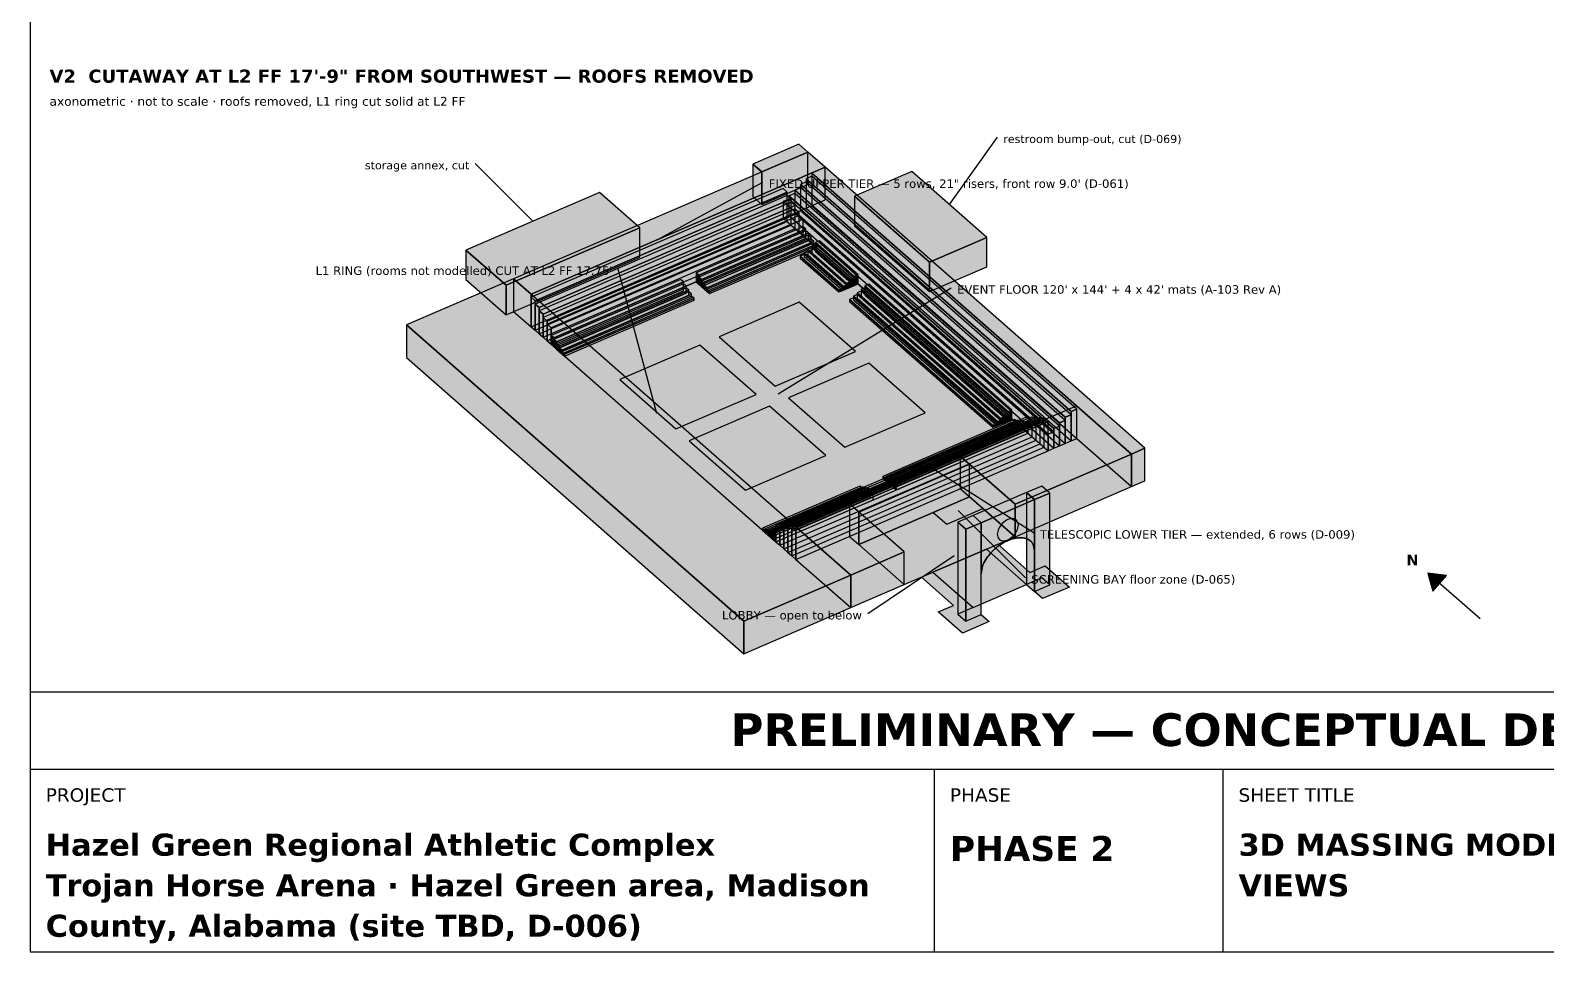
# Model space of a CAD drawing. Header units: inches. Extents: x 0.5 to 16.5, y 0.5 to 10.5.
# Drawn here: x 0.5 to 8.38, y 0.5 to 5.29 of the extents above; entities that cross this region are included whole.
import ezdxf
from ezdxf.enums import TextEntityAlignment as Align

# ---------------------------------------------------------------- set-up
doc = ezdxf.new("R2010")
doc.units = ezdxf.units.IN
doc.header["$MEASUREMENT"] = 0
for name, color, linetype in [('A-ANNO-TEXT', 7, 'Continuous'), ('A-ANNO-VIEW', 7, 'Continuous'), ('A-MASS', 7, 'Continuous'), ('C-SITE-DIAG', 7, 'Continuous'), ('G-ANNO-TTLB', 7, 'Continuous')]:
    doc.layers.add(name, color=color, linetype=linetype)
doc.styles.add('KS-BOLD', font='DejaVuSans-Bold.ttf')
doc.styles.add('KS-REG', font='DejaVuSans.ttf')

msp = doc.modelspace()

# ---------------------------------------------------------------- hatches: boundary and pattern name
at = {"layer": 'A-ANNO-TEXT', "true_color": 0x000000}
msp.add_hatch(color=7, dxfattribs=at).paths.add_polyline_path([(7.7648, 2.4689), (7.79, 2.3748), (7.8613, 2.4559)])
at = {"layer": 'A-MASS', "true_color": 0xd6d6d6}
for points in [[(3.1027, 3.9205), (4.632, 4.5798), (4.5416, 4.6592), (3.0123, 4)], [(4.3024, 4.5561), (4.5416, 4.6592), (4.4952, 4.7), (4.2561, 4.5969)], [(6.2243, 3.0886), (6.2938, 3.1186), (4.632, 4.5798), (4.5625, 4.5498)], [(5.1737, 4.0867), (5.4716, 4.2151), (5.0822, 4.5575), (4.7843, 4.4291)], [(2.9726, 3.9661), (3.6677, 4.2658), (3.4591, 4.4492), (2.764, 4.1495)], [(4.2084, 2.2196), (4.7645, 2.4593), (3.0123, 4), (2.4562, 3.7602)], [(5.6186, 2.8275), (6.2243, 3.0886), (5.9392, 3.3393), (5.3335, 3.0781)], [(4.8062, 2.787), (5.3821, 3.0353), (5.3335, 3.0781), (4.7575, 2.8298)], [(4.7645, 2.4593), (5.0426, 2.5792), (4.7575, 2.8298), (4.4794, 2.71)]]:
    msp.add_hatch(color=7, dxfattribs=at).paths.add_polyline_path(points)
at = {"layer": 'A-MASS', "true_color": 0xc1c1c1}
for points in [[(4.3024, 4.3866), (4.5416, 4.4897), (4.5416, 4.6592), (4.3024, 4.5561)], [(3.1027, 3.7509), (4.632, 4.4102), (4.632, 4.5798), (3.1027, 3.9205)], [(2.9726, 3.8133), (3.6677, 4.113), (3.6677, 4.2658), (2.9726, 3.9661)], [(5.1737, 3.9339), (5.4716, 4.0623), (5.4716, 4.2151), (5.1737, 4.0867)], [(5.6186, 2.6579), (6.2243, 2.919), (6.2243, 3.0886), (5.6186, 2.8275)], [(6.2243, 2.919), (6.2938, 2.949), (6.2938, 3.1186), (6.2243, 3.0886)], [(4.8062, 2.6175), (5.3821, 2.8658), (5.3821, 3.0353), (4.8062, 2.787)], [(4.7645, 2.2897), (5.0426, 2.4096), (5.0426, 2.5792), (4.7645, 2.4593)], [(4.2084, 2.05), (4.7645, 2.2897), (4.7645, 2.4593), (4.2084, 2.2196)]]:
    msp.add_hatch(color=7, dxfattribs=at).paths.add_polyline_path(points)
at = {"layer": 'A-MASS', "true_color": 0xababab}
for points in [[(4.2561, 4.4273), (4.3024, 4.3866), (4.3024, 4.5561), (4.2561, 4.5969)], [(4.5625, 4.3802), (6.2243, 2.919), (6.2243, 3.0886), (4.5625, 4.5498)], [(4.7843, 4.2762), (5.1737, 3.9339), (5.1737, 4.0867), (4.7843, 4.4291)], [(2.764, 3.9967), (2.9726, 3.8133), (2.9726, 3.9661), (2.764, 4.1495)], [(3.0123, 3.8304), (3.1027, 3.7509), (3.1027, 3.9205), (3.0123, 4)], [(2.4562, 3.5907), (4.2084, 2.05), (4.2084, 2.2196), (2.4562, 3.7602)], [(5.3335, 2.9086), (5.6186, 2.6579), (5.6186, 2.8275), (5.3335, 3.0781)], [(4.7575, 2.6603), (4.8062, 2.6175), (4.8062, 2.787), (4.7575, 2.8298)], [(4.4794, 2.5404), (4.7645, 2.2897), (4.7645, 2.4593), (4.4794, 2.71)]]:
    msp.add_hatch(color=7, dxfattribs=at).paths.add_polyline_path(points)
at = {"layer": 'A-MASS', "true_color": 0x9c9c9c}
for points in [[(5.8796, 3.2801), (5.9094, 3.293), (4.5327, 4.5035), (4.5029, 4.4907)], [(5.9094, 3.3097), (5.9392, 3.3225), (4.5625, 4.5331), (4.5327, 4.5202)], [(3.1235, 3.8854), (4.4344, 4.4505), (4.4135, 4.4689), (3.1027, 3.9038)], [(3.1444, 3.8504), (4.4552, 4.4155), (4.4344, 4.4338), (3.1235, 3.8687)], [(5.7903, 3.1915), (5.8201, 3.2043), (4.4433, 4.4148), (4.4135, 4.402)], [(5.8201, 3.221), (5.8498, 3.2339), (4.4731, 4.4444), (4.4433, 4.4316)], [(5.8498, 3.2506), (5.8796, 3.2634), (4.5029, 4.474), (4.4731, 4.4611)], [(3.1653, 3.8153), (4.4761, 4.3804), (4.4552, 4.3987), (3.1444, 3.8337)], [(3.1861, 3.7803), (4.4969, 4.3453), (4.4761, 4.3637), (3.1653, 3.7986)], [(3.207, 3.7452), (4.5178, 4.3103), (4.4969, 4.3286), (3.1861, 3.7635)], [(4.396, 2.6997), (5.7068, 3.2648), (5.686, 3.2832), (4.3751, 2.7181)], [(4.4169, 2.6981), (5.7277, 3.2632), (5.7068, 3.2815), (4.396, 2.7165)], [(4.4377, 2.6965), (5.7485, 3.2616), (5.7277, 3.2799), (4.4169, 2.7148)], [(4.4586, 2.6949), (5.7694, 3.26), (5.7485, 3.2783), (4.4377, 2.7132)], [(4.4794, 2.6932), (5.7903, 3.2583), (5.7694, 3.2767), (4.4586, 2.7116)]]:
    msp.add_hatch(color=7, dxfattribs=at).paths.add_polyline_path(points)
at = {"layer": 'A-MASS', "true_color": 0x7d7d7d}
for points in [[(4.5029, 4.3545), (5.8796, 3.144), (5.8796, 3.2801), (4.5029, 4.4907)], [(4.5327, 4.3674), (5.9094, 3.1569), (5.9094, 3.3097), (4.5327, 4.5202)], [(4.4433, 4.3289), (5.8201, 3.1183), (5.8201, 3.221), (4.4433, 4.4316)], [(4.4731, 4.3417), (5.8498, 3.1312), (5.8498, 3.2506), (4.4731, 4.4611)], [(4.4135, 4.316), (5.7903, 3.1055), (5.7903, 3.1915), (4.4135, 4.402)], [(3.1027, 3.7509), (3.1235, 3.7326), (3.1235, 3.8854), (3.1027, 3.9038)], [(3.1235, 3.7326), (3.1444, 3.7142), (3.1444, 3.8504), (3.1235, 3.8687)], [(3.1444, 3.7142), (3.1653, 3.6959), (3.1653, 3.8153), (3.1444, 3.8337)], [(3.1653, 3.6959), (3.1861, 3.6776), (3.1861, 3.7803), (3.1653, 3.7986)], [(3.1861, 3.6776), (3.207, 3.6592), (3.207, 3.7452), (3.1861, 3.7635)], [(4.3751, 2.6321), (4.396, 2.6138), (4.396, 2.6997), (4.3751, 2.7181)], [(4.396, 2.6138), (4.4169, 2.5954), (4.4169, 2.6981), (4.396, 2.7165)], [(4.4169, 2.5954), (4.4377, 2.5771), (4.4377, 2.6965), (4.4169, 2.7148)], [(4.4377, 2.5771), (4.4586, 2.5587), (4.4586, 2.6949), (4.4377, 2.7132)], [(4.4586, 2.5587), (4.4794, 2.5404), (4.4794, 2.6932), (4.4586, 2.7116)]]:
    msp.add_hatch(color=7, dxfattribs=at).paths.add_polyline_path(points)
at = {"layer": 'A-MASS', "true_color": 0x8c8c8c}
for points in [[(3.1235, 3.7326), (4.4344, 4.2977), (4.4344, 4.4505), (3.1235, 3.8854)], [(3.1444, 3.7142), (4.4552, 4.2793), (4.4552, 4.4155), (3.1444, 3.8504)], [(3.1653, 3.6959), (4.4761, 4.261), (4.4761, 4.3804), (3.1653, 3.8153)], [(3.1861, 3.6776), (4.4969, 4.2426), (4.4969, 4.3453), (3.1861, 3.7803)], [(3.207, 3.6592), (4.5178, 4.2243), (4.5178, 4.3103), (3.207, 3.7452)], [(5.9094, 3.1569), (5.9392, 3.1697), (5.9392, 3.3225), (5.9094, 3.3097)], [(4.396, 2.6138), (5.7068, 3.1788), (5.7068, 3.2648), (4.396, 2.6997)], [(4.4169, 2.5954), (5.7277, 3.1605), (5.7277, 3.2632), (4.4169, 2.6981)], [(4.4377, 2.5771), (5.7485, 3.1422), (5.7485, 3.2616), (4.4377, 2.6965)], [(4.4586, 2.5587), (5.7694, 3.1238), (5.7694, 3.26), (4.4586, 2.6949)], [(4.4794, 2.5404), (5.7903, 3.1055), (5.7903, 3.2583), (4.4794, 2.6932)], [(5.8201, 3.1183), (5.8498, 3.1312), (5.8498, 3.2339), (5.8201, 3.221)], [(5.8498, 3.1312), (5.8796, 3.144), (5.8796, 3.2634), (5.8498, 3.2506)], [(5.8796, 3.144), (5.9094, 3.1569), (5.9094, 3.293), (5.8796, 3.2801)], [(5.7903, 3.1055), (5.8201, 3.1183), (5.8201, 3.2043), (5.7903, 3.1915)]]:
    msp.add_hatch(color=7, dxfattribs=at).paths.add_polyline_path(points)
at = {"layer": 'A-MASS', "true_color": 0xb8b8b8}
for points in [[(3.9741, 4.018), (4.5317, 4.2584), (4.5178, 4.2706), (3.9602, 4.0302)], [(3.988, 3.9965), (4.5456, 4.2369), (4.5317, 4.2491), (3.9741, 4.0087)], [(4.0019, 3.975), (4.5595, 4.2154), (4.5456, 4.2276), (3.988, 3.9872)], [(4.0158, 3.9535), (4.5734, 4.1939), (4.5595, 4.2061), (4.0019, 3.9658)], [(4.0297, 3.932), (4.5873, 4.1724), (4.5734, 4.1847), (4.0158, 3.9443)], [(4.7625, 3.9941), (4.7824, 4.0026), (4.5814, 4.1794), (4.5615, 4.1708)], [(4.7824, 4.0119), (4.8023, 4.0205), (4.6012, 4.1972), (4.5814, 4.1887)], [(4.703, 3.9406), (4.7228, 3.9492), (4.5218, 4.1259), (4.5019, 4.1174)], [(4.7228, 3.9585), (4.7427, 3.967), (4.5417, 4.1438), (4.5218, 4.1352)], [(4.7427, 3.9763), (4.7625, 3.9848), (4.5615, 4.1616), (4.5417, 4.153)], [(3.2209, 3.6933), (3.8947, 3.9837), (3.8808, 3.996), (3.207, 3.7055)], [(3.2348, 3.6718), (3.9086, 3.9622), (3.8947, 3.9745), (3.2209, 3.684)], [(3.2487, 3.6503), (3.9225, 3.9408), (3.9086, 3.953), (3.2348, 3.6625)], [(5.5628, 3.2904), (5.5827, 3.299), (4.838, 3.9537), (4.8182, 3.9452)], [(5.5827, 3.3083), (5.6025, 3.3168), (4.8579, 3.9716), (4.838, 3.963)], [(3.2626, 3.6288), (3.9364, 3.9193), (3.9225, 3.9315), (3.2487, 3.6411)], [(3.2765, 3.6073), (3.9503, 3.8978), (3.9364, 3.91), (3.2626, 3.6196)], [(5.5032, 3.237), (5.5231, 3.2456), (4.7784, 3.9003), (4.7586, 3.8917)], [(5.5231, 3.2548), (5.5429, 3.2634), (4.7983, 3.9181), (4.7784, 3.9095)], [(5.5429, 3.2726), (5.5628, 3.2812), (4.8182, 3.9359), (4.7983, 3.9274)], [(4.9451, 2.96), (5.6303, 3.2554), (5.6164, 3.2676), (4.9312, 2.9722)], [(4.959, 2.957), (5.6442, 3.2524), (5.6303, 3.2646), (4.9451, 2.9692)], [(4.973, 2.954), (5.6582, 3.2494), (5.6442, 3.2616), (4.959, 2.9663)], [(4.9869, 2.951), (5.6721, 3.2464), (5.6582, 3.2587), (4.973, 2.9633)], [(5.0008, 2.9481), (5.686, 3.2435), (5.6721, 3.2557), (4.9869, 2.9603)], [(4.3195, 2.6903), (4.826, 2.9086), (4.8121, 2.9208), (4.3056, 2.7025)], [(4.3334, 2.6873), (4.8399, 2.9056), (4.826, 2.9179), (4.3195, 2.6995)], [(4.3473, 2.6843), (4.8538, 2.9027), (4.8399, 2.9149), (4.3334, 2.6966)], [(4.3612, 2.6814), (4.8677, 2.8997), (4.8538, 2.9119), (4.3473, 2.6936)], [(4.3751, 2.6784), (4.8816, 2.8967), (4.8677, 2.9089), (4.3612, 2.6906)]]:
    msp.add_hatch(color=7, dxfattribs=at).paths.add_polyline_path(points)
at = {"layer": 'A-MASS', "true_color": 0xa6a6a6}
for points in [[(3.9741, 3.9717), (4.5317, 4.2121), (4.5317, 4.2584), (3.9741, 4.018)], [(3.988, 3.9595), (4.5456, 4.1999), (4.5456, 4.2369), (3.988, 3.9965)], [(4.0019, 3.9473), (4.5595, 4.1876), (4.5595, 4.2154), (4.0019, 3.975)], [(4.0158, 3.935), (4.5734, 4.1754), (4.5734, 4.1939), (4.0158, 3.9535)], [(4.0297, 3.9228), (4.5873, 4.1632), (4.5873, 4.1724), (4.0297, 3.932)], [(4.7824, 3.9656), (4.8023, 3.9742), (4.8023, 4.0205), (4.7824, 4.0119)], [(3.2209, 3.647), (3.8947, 3.9375), (3.8947, 3.9837), (3.2209, 3.6933)], [(3.2348, 3.6348), (3.9086, 3.9252), (3.9086, 3.9622), (3.2348, 3.6718)], [(3.2487, 3.6225), (3.9225, 3.913), (3.9225, 3.9408), (3.2487, 3.6503)], [(4.703, 3.9314), (4.7228, 3.9399), (4.7228, 3.9492), (4.703, 3.9406)], [(4.7228, 3.9399), (4.7427, 3.9485), (4.7427, 3.967), (4.7228, 3.9585)], [(4.7427, 3.9485), (4.7625, 3.9571), (4.7625, 3.9848), (4.7427, 3.9763)], [(4.7625, 3.9571), (4.7824, 3.9656), (4.7824, 4.0026), (4.7625, 3.9941)], [(3.2626, 3.6103), (3.9364, 3.9008), (3.9364, 3.9193), (3.2626, 3.6288)], [(3.2765, 3.5981), (3.9503, 3.8885), (3.9503, 3.8978), (3.2765, 3.6073)], [(5.5827, 3.262), (5.6025, 3.2706), (5.6025, 3.3168), (5.5827, 3.3083)], [(4.9451, 2.9507), (5.6303, 3.2461), (5.6303, 3.2554), (4.9451, 2.96)], [(4.959, 2.9385), (5.6442, 3.2339), (5.6442, 3.2524), (4.959, 2.957)], [(4.973, 2.9263), (5.6582, 3.2216), (5.6582, 3.2494), (4.973, 2.954)], [(4.9869, 2.914), (5.6721, 3.2094), (5.6721, 3.2464), (4.9869, 2.951)], [(5.0008, 2.9018), (5.686, 3.1972), (5.686, 3.2435), (5.0008, 2.9481)], [(5.5032, 3.2277), (5.5231, 3.2363), (5.5231, 3.2456), (5.5032, 3.237)], [(5.5231, 3.2363), (5.5429, 3.2449), (5.5429, 3.2634), (5.5231, 3.2548)], [(5.5429, 3.2449), (5.5628, 3.2534), (5.5628, 3.2812), (5.5429, 3.2726)], [(5.5628, 3.2534), (5.5827, 3.262), (5.5827, 3.299), (5.5628, 3.2904)], [(4.3195, 2.681), (4.826, 2.8993), (4.826, 2.9086), (4.3195, 2.6903)], [(4.3334, 2.6688), (4.8399, 2.8871), (4.8399, 2.9056), (4.3334, 2.6873)], [(4.3473, 2.6566), (4.8538, 2.8749), (4.8538, 2.9027), (4.3473, 2.6843)], [(4.3612, 2.6443), (4.8677, 2.8627), (4.8677, 2.8997), (4.3612, 2.6814)], [(4.3751, 2.6321), (4.8816, 2.8504), (4.8816, 2.8967), (4.3751, 2.6784)]]:
    msp.add_hatch(color=7, dxfattribs=at).paths.add_polyline_path(points)
at = {"layer": 'A-MASS', "true_color": 0x939393}
for points in [[(4.5814, 4.1424), (4.7824, 3.9656), (4.7824, 4.0119), (4.5814, 4.1887)], [(4.5019, 4.1081), (4.703, 3.9314), (4.703, 3.9406), (4.5019, 4.1174)], [(4.5218, 4.1167), (4.7228, 3.9399), (4.7228, 3.9585), (4.5218, 4.1352)], [(4.5417, 4.1253), (4.7427, 3.9485), (4.7427, 3.9763), (4.5417, 4.153)], [(4.5615, 4.1338), (4.7625, 3.9571), (4.7625, 3.9941), (4.5615, 4.1708)], [(3.9602, 3.9839), (3.9741, 3.9717), (3.9741, 4.018), (3.9602, 4.0302)], [(3.9741, 3.9717), (3.988, 3.9595), (3.988, 3.9965), (3.9741, 4.0087)], [(3.988, 3.9595), (4.0019, 3.9473), (4.0019, 3.975), (3.988, 3.9872)], [(4.0019, 3.9473), (4.0158, 3.935), (4.0158, 3.9535), (4.0019, 3.9658)], [(4.0158, 3.935), (4.0297, 3.9228), (4.0297, 3.932), (4.0158, 3.9443)], [(4.8182, 3.9082), (5.5628, 3.2534), (5.5628, 3.2904), (4.8182, 3.9452)], [(4.838, 3.9167), (5.5827, 3.262), (5.5827, 3.3083), (4.838, 3.963)], [(4.7586, 3.8825), (5.5032, 3.2277), (5.5032, 3.237), (4.7586, 3.8917)], [(4.7784, 3.891), (5.5231, 3.2363), (5.5231, 3.2548), (4.7784, 3.9095)], [(4.7983, 3.8996), (5.5429, 3.2449), (5.5429, 3.2726), (4.7983, 3.9274)], [(3.207, 3.6592), (3.2209, 3.647), (3.2209, 3.6933), (3.207, 3.7055)], [(3.2209, 3.647), (3.2348, 3.6348), (3.2348, 3.6718), (3.2209, 3.684)], [(3.2348, 3.6348), (3.2487, 3.6225), (3.2487, 3.6503), (3.2348, 3.6625)], [(3.2487, 3.6225), (3.2626, 3.6103), (3.2626, 3.6288), (3.2487, 3.6411)], [(3.2626, 3.6103), (3.2765, 3.5981), (3.2765, 3.6073), (3.2626, 3.6196)], [(4.9312, 2.9629), (4.9451, 2.9507), (4.9451, 2.96), (4.9312, 2.9722)], [(4.9451, 2.9507), (4.959, 2.9385), (4.959, 2.957), (4.9451, 2.9692)], [(4.959, 2.9385), (4.973, 2.9263), (4.973, 2.954), (4.959, 2.9663)], [(4.973, 2.9263), (4.9869, 2.914), (4.9869, 2.951), (4.973, 2.9633)], [(4.9869, 2.914), (5.0008, 2.9018), (5.0008, 2.9481), (4.9869, 2.9603)], [(4.3056, 2.6932), (4.3195, 2.681), (4.3195, 2.6903), (4.3056, 2.7025)], [(4.3195, 2.681), (4.3334, 2.6688), (4.3334, 2.6873), (4.3195, 2.6995)], [(4.3334, 2.6688), (4.3473, 2.6566), (4.3473, 2.6843), (4.3334, 2.6966)], [(4.3473, 2.6566), (4.3612, 2.6443), (4.3612, 2.6814), (4.3473, 2.6936)], [(4.3612, 2.6443), (4.3751, 2.6321), (4.3751, 2.6784), (4.3612, 2.6906)]]:
    msp.add_hatch(color=7, dxfattribs=at).paths.add_polyline_path(points)
at = {"layer": 'A-MASS', "true_color": 0xd8ccb0}
for points in [[(5.7199, 2.8512), (5.7994, 2.8855), (5.7576, 2.9222), (5.6782, 2.8879)], [(5.4419, 2.7314), (5.7199, 2.8512), (5.6782, 2.8879), (5.4001, 2.768)], [(5.3624, 2.6971), (5.4419, 2.7314), (5.4001, 2.768), (5.3207, 2.7338)]]:
    msp.add_hatch(color=7, dxfattribs=at).paths.add_polyline_path(points)
at = {"layer": 'A-MASS', "true_color": 0xc2b89e}
for points in [[(5.4419, 2.4648), (5.4468, 2.4971), (5.4518, 2.5113), (5.4568, 2.5225), (5.4617, 2.532), (5.4667, 2.5404), (5.4717, 2.548), (5.4766, 2.555), (5.4816, 2.5615), (5.4866, 2.5676), (5.4915, 2.5733), (5.4965, 2.5787), (5.5014, 2.5838), (5.5064, 2.5887), (5.5114, 2.5933), (5.5163, 2.5976), (5.5213, 2.6018), (5.5263, 2.6058), (5.5312, 2.6095), (5.5362, 2.6132), (5.5412, 2.6166), (5.5461, 2.6199), (5.5511, 2.623), (5.5561, 2.6259), (5.561, 2.6287), (5.566, 2.6314), (5.571, 2.6339), (5.5759, 2.6362), (5.5809, 2.6384), (5.5859, 2.6405), (5.5908, 2.6424), (5.5958, 2.6442), (5.6008, 2.6458), (5.6057, 2.6473), (5.6107, 2.6487), (5.6156, 2.6498), (5.6206, 2.6508), (5.6256, 2.6517), (5.6305, 2.6524), (5.6355, 2.6529), (5.6405, 2.6532), (5.6454, 2.6533), (5.6504, 2.6532), (5.6554, 2.6529), (5.6603, 2.6523), (5.6653, 2.6515), (5.6703, 2.6504), (5.6752, 2.6489), (5.6802, 2.6471), (5.6852, 2.6449), (5.6901, 2.6422), (5.6951, 2.6388), (5.7001, 2.6347), (5.705, 2.6295), (5.71, 2.6226), (5.715, 2.6127), (5.7199, 2.5847), (5.7199, 2.8512), (5.4419, 2.7314)], [(5.7199, 2.3736), (5.7994, 2.4078), (5.7994, 2.8855), (5.7199, 2.8512)], [(5.3624, 2.2195), (5.4419, 2.2537), (5.4419, 2.7314), (5.3624, 2.6971)]]:
    msp.add_hatch(color=7, dxfattribs=at).paths.add_polyline_path(points)
at = {"layer": 'A-MASS', "true_color": 0xada38d}
for points in [[(5.6782, 2.4103), (5.7199, 2.3736), (5.7199, 2.8512), (5.6782, 2.8879)], [(5.3207, 2.2562), (5.3624, 2.2195), (5.3624, 2.6971), (5.3207, 2.7338)]]:
    msp.add_hatch(color=7, dxfattribs=at).paths.add_polyline_path(points)
at = {"layer": 'A-MASS', "true_color": 0x171717}
msp.add_hatch(color=7, dxfattribs=at).paths.add_polyline_path([(5.6355, 2.7184), (5.635, 2.725), (5.6336, 2.7312), (5.6314, 2.7367), (5.6282, 2.7415), (5.6242, 2.7455), (5.6195, 2.7486), (5.6141, 2.7508), (5.6082, 2.7521), (5.6018, 2.7524), (5.595, 2.7517), (5.588, 2.75), (5.5809, 2.7474), (5.5738, 2.7438), (5.5668, 2.7395), (5.56, 2.7343), (5.5536, 2.7285), (5.5476, 2.7222), (5.5423, 2.7153), (5.5376, 2.7081), (5.5336, 2.7007), (5.5304, 2.6932), (5.5281, 2.6857), (5.5267, 2.6783), (5.5263, 2.6713), (5.5267, 2.6646), (5.5281, 2.6585), (5.5304, 2.653), (5.5336, 2.6481), (5.5376, 2.6441), (5.5423, 2.641), (5.5476, 2.6388), (5.5536, 2.6375), (5.56, 2.6373), (5.5668, 2.638), (5.5738, 2.6396), (5.5809, 2.6423), (5.588, 2.6458), (5.595, 2.6502), (5.6018, 2.6553), (5.6082, 2.6611), (5.6141, 2.6675), (5.6195, 2.6743), (5.6242, 2.6815), (5.6282, 2.6889), (5.6314, 2.6965), (5.6336, 2.704), (5.635, 2.7113)])
at = {"layer": 'C-SITE-DIAG', "true_color": 0xf2ebdd}
msp.add_hatch(color=7, dxfattribs=at).paths.add_polyline_path([(4.3751, 2.6321), (5.686, 3.1972), (4.5178, 4.2243), (3.207, 3.6592)])
at = {"layer": 'C-SITE-DIAG', "true_color": 0xe9d3a6}
for points in [[(4.372, 3.4417), (4.7891, 3.6215), (4.497, 3.8782), (4.0799, 3.6984)], [(3.8556, 3.219), (4.2727, 3.3988), (3.9806, 3.6556), (3.5636, 3.4758)], [(4.7336, 3.1237), (5.1506, 3.3035), (4.8586, 3.5603), (4.4415, 3.3805)], [(4.2172, 2.9011), (4.6343, 3.0809), (4.3422, 3.3377), (3.9251, 3.1579)]]:
    msp.add_hatch(color=7, dxfattribs=at).paths.add_polyline_path(points)
at = {"layer": 'C-SITE-DIAG', "true_color": 0xefefef}
msp.add_hatch(color=7, dxfattribs=at).paths.add_polyline_path([(5.0426, 2.4096), (5.6186, 2.6579), (5.3821, 2.8658), (4.8062, 2.6175)])
at = {"layer": 'C-SITE-DIAG', "true_color": 0xcfe3d2}
msp.add_hatch(color=7, dxfattribs=at).paths.add_polyline_path([(5.263, 2.7233), (5.4517, 2.8046), (5.3821, 2.8658), (5.1935, 2.7844)])
at = {"layer": 'C-SITE-DIAG', "true_color": 0xd9b79a}
for points in [[(5.6961, 2.4726), (5.7755, 2.5069), (5.9007, 2.3968), (5.7616, 2.3369), (5.7199, 2.3736), (5.7994, 2.4078), (5.7576, 2.4445), (5.6782, 2.4103), (5.4696, 2.5937), (5.5292, 2.6194)], [(5.132, 2.4481), (5.1915, 2.4738), (5.4001, 2.2904), (5.3207, 2.2562), (5.3624, 2.2195), (5.4419, 2.2537), (5.4836, 2.217), (5.3446, 2.1571), (5.2194, 2.2671), (5.2988, 2.3014)]]:
    msp.add_hatch(color=7, dxfattribs=at).paths.add_polyline_path(points)
at = {"layer": 'C-SITE-DIAG', "true_color": 0xb5654a}
msp.add_hatch(color=7, dxfattribs=at).paths.add_polyline_path([(5.4001, 2.2904), (5.6782, 2.4103), (5.4696, 2.5937), (5.1915, 2.4738)])

# ---------------------------------------------------------------- linework, layer by layer
at = {"layer": 'A-ANNO-TEXT'}
for p, q in [((5.2769, 4.3863), (5.5269, 4.7363)), ((3.1115, 4.2994), (2.8115, 4.5994)), ((3.7581, 4.203), (4.3081, 4.503)), ((3.7563, 3.3002), (3.5563, 4.0502)), ((4.3869, 3.4025), (5.2869, 3.9525)), ((5.1676, 3.0284), (5.7176, 2.6784)), ((5.3226, 2.7945), (5.6726, 2.4445)), ((5.3028, 2.5582), (4.8528, 2.2582)), ((8.0352, 2.2311), (7.7648, 2.4689))]:
    msp.add_line(p, q, dxfattribs=at)
msp.add_lwpolyline([(7.7648, 2.4689), (7.79, 2.3748), (7.8613, 2.4559)], close=True, dxfattribs=at)
at = {"layer": 'A-MASS'}
for points in [[(3.1027, 3.9205), (4.632, 4.5798), (4.5416, 4.6592), (3.0123, 4)], [(4.3024, 4.5561), (4.5416, 4.6592), (4.4952, 4.7), (4.2561, 4.5969)], [(4.3024, 4.3866), (4.5416, 4.4897), (4.5416, 4.6592), (4.3024, 4.5561)], [(3.1027, 3.7509), (4.632, 4.4102), (4.632, 4.5798), (3.1027, 3.9205)], [(4.2561, 4.4273), (4.3024, 4.3866), (4.3024, 4.5561), (4.2561, 4.5969)], [(6.2243, 3.0886), (6.2938, 3.1186), (4.632, 4.5798), (4.5625, 4.5498)], [(5.8796, 3.2801), (5.9094, 3.293), (4.5327, 4.5035), (4.5029, 4.4907)], [(4.5029, 4.3545), (5.8796, 3.144), (5.8796, 3.2801), (4.5029, 4.4907)], [(5.9094, 3.3097), (5.9392, 3.3225), (4.5625, 4.5331), (4.5327, 4.5202)], [(4.5327, 4.3674), (5.9094, 3.1569), (5.9094, 3.3097), (4.5327, 4.5202)], [(4.5625, 4.3802), (6.2243, 2.919), (6.2243, 3.0886), (4.5625, 4.5498)], [(5.1737, 4.0867), (5.4716, 4.2151), (5.0822, 4.5575), (4.7843, 4.4291)], [(2.9726, 3.9661), (3.6677, 4.2658), (3.4591, 4.4492), (2.764, 4.1495)], [(3.1235, 3.8854), (4.4344, 4.4505), (4.4135, 4.4689), (3.1027, 3.9038)], [(3.1235, 3.7326), (4.4344, 4.2977), (4.4344, 4.4505), (3.1235, 3.8854)], [(3.1444, 3.8504), (4.4552, 4.4155), (4.4344, 4.4338), (3.1235, 3.8687)], [(3.1444, 3.7142), (4.4552, 4.2793), (4.4552, 4.4155), (3.1444, 3.8504)], [(5.7903, 3.1915), (5.8201, 3.2043), (4.4433, 4.4148), (4.4135, 4.402)], [(5.8201, 3.221), (5.8498, 3.2339), (4.4731, 4.4444), (4.4433, 4.4316)], [(4.4433, 4.3289), (5.8201, 3.1183), (5.8201, 3.221), (4.4433, 4.4316)], [(5.8498, 3.2506), (5.8796, 3.2634), (4.5029, 4.474), (4.4731, 4.4611)], [(4.4731, 4.3417), (5.8498, 3.1312), (5.8498, 3.2506), (4.4731, 4.4611)], [(4.7843, 4.2762), (5.1737, 3.9339), (5.1737, 4.0867), (4.7843, 4.4291)], [(3.1653, 3.8153), (4.4761, 4.3804), (4.4552, 4.3987), (3.1444, 3.8337)], [(3.1653, 3.6959), (4.4761, 4.261), (4.4761, 4.3804), (3.1653, 3.8153)], [(3.1861, 3.7803), (4.4969, 4.3453), (4.4761, 4.3637), (3.1653, 3.7986)], [(3.1861, 3.6776), (4.4969, 4.2426), (4.4969, 4.3453), (3.1861, 3.7803)], [(4.4135, 4.316), (5.7903, 3.1055), (5.7903, 3.1915), (4.4135, 4.402)], [(2.9726, 3.8133), (3.6677, 4.113), (3.6677, 4.2658), (2.9726, 3.9661)], [(3.207, 3.7452), (4.5178, 4.3103), (4.4969, 4.3286), (3.1861, 3.7635)], [(3.207, 3.6592), (4.5178, 4.2243), (4.5178, 4.3103), (3.207, 3.7452)], [(3.9741, 4.018), (4.5317, 4.2584), (4.5178, 4.2706), (3.9602, 4.0302)], [(3.9741, 3.9717), (4.5317, 4.2121), (4.5317, 4.2584), (3.9741, 4.018)], [(3.988, 3.9965), (4.5456, 4.2369), (4.5317, 4.2491), (3.9741, 4.0087)], [(3.988, 3.9595), (4.5456, 4.1999), (4.5456, 4.2369), (3.988, 3.9965)], [(4.0019, 3.975), (4.5595, 4.2154), (4.5456, 4.2276), (3.988, 3.9872)], [(4.0019, 3.9473), (4.5595, 4.1876), (4.5595, 4.2154), (4.0019, 3.975)], [(4.0158, 3.9535), (4.5734, 4.1939), (4.5595, 4.2061), (4.0019, 3.9658)], [(4.0158, 3.935), (4.5734, 4.1754), (4.5734, 4.1939), (4.0158, 3.9535)], [(4.0297, 3.932), (4.5873, 4.1724), (4.5734, 4.1847), (4.0158, 3.9443)], [(4.7625, 3.9941), (4.7824, 4.0026), (4.5814, 4.1794), (4.5615, 4.1708)], [(4.7824, 4.0119), (4.8023, 4.0205), (4.6012, 4.1972), (4.5814, 4.1887)], [(4.5814, 4.1424), (4.7824, 3.9656), (4.7824, 4.0119), (4.5814, 4.1887)], [(5.1737, 3.9339), (5.4716, 4.0623), (5.4716, 4.2151), (5.1737, 4.0867)], [(2.764, 3.9967), (2.9726, 3.8133), (2.9726, 3.9661), (2.764, 4.1495)], [(4.0297, 3.9228), (4.5873, 4.1632), (4.5873, 4.1724), (4.0297, 3.932)], [(4.703, 3.9406), (4.7228, 3.9492), (4.5218, 4.1259), (4.5019, 4.1174)], [(4.5019, 4.1081), (4.703, 3.9314), (4.703, 3.9406), (4.5019, 4.1174)], [(4.7228, 3.9585), (4.7427, 3.967), (4.5417, 4.1438), (4.5218, 4.1352)], [(4.5218, 4.1167), (4.7228, 3.9399), (4.7228, 3.9585), (4.5218, 4.1352)], [(4.7427, 3.9763), (4.7625, 3.9848), (4.5615, 4.1616), (4.5417, 4.153)], [(4.5417, 4.1253), (4.7427, 3.9485), (4.7427, 3.9763), (4.5417, 4.153)], [(4.5615, 4.1338), (4.7625, 3.9571), (4.7625, 3.9941), (4.5615, 4.1708)], [(3.9602, 3.9839), (3.9741, 3.9717), (3.9741, 4.018), (3.9602, 4.0302)], [(4.7824, 3.9656), (4.8023, 3.9742), (4.8023, 4.0205), (4.7824, 4.0119)], [(4.2084, 2.2196), (4.7645, 2.4593), (3.0123, 4), (2.4562, 3.7602)], [(3.0123, 3.8304), (3.1027, 3.7509), (3.1027, 3.9205), (3.0123, 4)], [(3.2209, 3.6933), (3.8947, 3.9837), (3.8808, 3.996), (3.207, 3.7055)], [(3.2209, 3.647), (3.8947, 3.9375), (3.8947, 3.9837), (3.2209, 3.6933)], [(3.2348, 3.6718), (3.9086, 3.9622), (3.8947, 3.9745), (3.2209, 3.684)], [(3.2348, 3.6348), (3.9086, 3.9252), (3.9086, 3.9622), (3.2348, 3.6718)], [(3.2487, 3.6503), (3.9225, 3.9408), (3.9086, 3.953), (3.2348, 3.6625)], [(3.2487, 3.6225), (3.9225, 3.913), (3.9225, 3.9408), (3.2487, 3.6503)], [(3.9741, 3.9717), (3.988, 3.9595), (3.988, 3.9965), (3.9741, 4.0087)], [(3.988, 3.9595), (4.0019, 3.9473), (4.0019, 3.975), (3.988, 3.9872)], [(4.0019, 3.9473), (4.0158, 3.935), (4.0158, 3.9535), (4.0019, 3.9658)], [(4.0158, 3.935), (4.0297, 3.9228), (4.0297, 3.932), (4.0158, 3.9443)], [(4.703, 3.9314), (4.7228, 3.9399), (4.7228, 3.9492), (4.703, 3.9406)], [(4.7228, 3.9399), (4.7427, 3.9485), (4.7427, 3.967), (4.7228, 3.9585)], [(4.7427, 3.9485), (4.7625, 3.9571), (4.7625, 3.9848), (4.7427, 3.9763)], [(4.7625, 3.9571), (4.7824, 3.9656), (4.7824, 4.0026), (4.7625, 3.9941)], [(5.5628, 3.2904), (5.5827, 3.299), (4.838, 3.9537), (4.8182, 3.9452)], [(4.8182, 3.9082), (5.5628, 3.2534), (5.5628, 3.2904), (4.8182, 3.9452)], [(5.5827, 3.3083), (5.6025, 3.3168), (4.8579, 3.9716), (4.838, 3.963)], [(4.838, 3.9167), (5.5827, 3.262), (5.5827, 3.3083), (4.838, 3.963)], [(3.1027, 3.7509), (3.1235, 3.7326), (3.1235, 3.8854), (3.1027, 3.9038)], [(3.1235, 3.7326), (3.1444, 3.7142), (3.1444, 3.8504), (3.1235, 3.8687)], [(3.2626, 3.6288), (3.9364, 3.9193), (3.9225, 3.9315), (3.2487, 3.6411)], [(3.2626, 3.6103), (3.9364, 3.9008), (3.9364, 3.9193), (3.2626, 3.6288)], [(3.2765, 3.6073), (3.9503, 3.8978), (3.9364, 3.91), (3.2626, 3.6196)], [(3.2765, 3.5981), (3.9503, 3.8885), (3.9503, 3.8978), (3.2765, 3.6073)], [(5.5032, 3.237), (5.5231, 3.2456), (4.7784, 3.9003), (4.7586, 3.8917)], [(4.7586, 3.8825), (5.5032, 3.2277), (5.5032, 3.237), (4.7586, 3.8917)], [(5.5231, 3.2548), (5.5429, 3.2634), (4.7983, 3.9181), (4.7784, 3.9095)], [(4.7784, 3.891), (5.5231, 3.2363), (5.5231, 3.2548), (4.7784, 3.9095)], [(5.5429, 3.2726), (5.5628, 3.2812), (4.8182, 3.9359), (4.7983, 3.9274)], [(4.7983, 3.8996), (5.5429, 3.2449), (5.5429, 3.2726), (4.7983, 3.9274)], [(3.1444, 3.7142), (3.1653, 3.6959), (3.1653, 3.8153), (3.1444, 3.8337)], [(3.1653, 3.6959), (3.1861, 3.6776), (3.1861, 3.7803), (3.1653, 3.7986)], [(2.4562, 3.5907), (4.2084, 2.05), (4.2084, 2.2196), (2.4562, 3.7602)], [(3.1861, 3.6776), (3.207, 3.6592), (3.207, 3.7452), (3.1861, 3.7635)], [(3.207, 3.6592), (3.2209, 3.647), (3.2209, 3.6933), (3.207, 3.7055)], [(3.2209, 3.647), (3.2348, 3.6348), (3.2348, 3.6718), (3.2209, 3.684)], [(3.2348, 3.6348), (3.2487, 3.6225), (3.2487, 3.6503), (3.2348, 3.6625)], [(3.2487, 3.6225), (3.2626, 3.6103), (3.2626, 3.6288), (3.2487, 3.6411)], [(3.2626, 3.6103), (3.2765, 3.5981), (3.2765, 3.6073), (3.2626, 3.6196)], [(5.6186, 2.8275), (6.2243, 3.0886), (5.9392, 3.3393), (5.3335, 3.0781)], [(5.5827, 3.262), (5.6025, 3.2706), (5.6025, 3.3168), (5.5827, 3.3083)], [(5.9094, 3.1569), (5.9392, 3.1697), (5.9392, 3.3225), (5.9094, 3.3097)], [(4.396, 2.6997), (5.7068, 3.2648), (5.686, 3.2832), (4.3751, 2.7181)], [(4.4169, 2.6981), (5.7277, 3.2632), (5.7068, 3.2815), (4.396, 2.7165)], [(4.396, 2.6138), (5.7068, 3.1788), (5.7068, 3.2648), (4.396, 2.6997)], [(4.4377, 2.6965), (5.7485, 3.2616), (5.7277, 3.2799), (4.4169, 2.7148)], [(4.4169, 2.5954), (5.7277, 3.1605), (5.7277, 3.2632), (4.4169, 2.6981)], [(4.4586, 2.6949), (5.7694, 3.26), (5.7485, 3.2783), (4.4377, 2.7132)], [(4.4377, 2.5771), (5.7485, 3.1422), (5.7485, 3.2616), (4.4377, 2.6965)], [(4.4794, 2.6932), (5.7903, 3.2583), (5.7694, 3.2767), (4.4586, 2.7116)], [(4.4586, 2.5587), (5.7694, 3.1238), (5.7694, 3.26), (4.4586, 2.6949)], [(4.4794, 2.5404), (5.7903, 3.1055), (5.7903, 3.2583), (4.4794, 2.6932)], [(4.9451, 2.96), (5.6303, 3.2554), (5.6164, 3.2676), (4.9312, 2.9722)], [(4.959, 2.957), (5.6442, 3.2524), (5.6303, 3.2646), (4.9451, 2.9692)], [(4.9451, 2.9507), (5.6303, 3.2461), (5.6303, 3.2554), (4.9451, 2.96)], [(4.973, 2.954), (5.6582, 3.2494), (5.6442, 3.2616), (4.959, 2.9663)], [(4.959, 2.9385), (5.6442, 3.2339), (5.6442, 3.2524), (4.959, 2.957)], [(4.9869, 2.951), (5.6721, 3.2464), (5.6582, 3.2587), (4.973, 2.9633)], [(4.973, 2.9263), (5.6582, 3.2216), (5.6582, 3.2494), (4.973, 2.954)], [(5.0008, 2.9481), (5.686, 3.2435), (5.6721, 3.2557), (4.9869, 2.9603)], [(4.9869, 2.914), (5.6721, 3.2094), (5.6721, 3.2464), (4.9869, 2.951)], [(5.0008, 2.9018), (5.686, 3.1972), (5.686, 3.2435), (5.0008, 2.9481)], [(5.5032, 3.2277), (5.5231, 3.2363), (5.5231, 3.2456), (5.5032, 3.237)], [(5.5231, 3.2363), (5.5429, 3.2449), (5.5429, 3.2634), (5.5231, 3.2548)], [(5.5429, 3.2449), (5.5628, 3.2534), (5.5628, 3.2812), (5.5429, 3.2726)], [(5.5628, 3.2534), (5.5827, 3.262), (5.5827, 3.299), (5.5628, 3.2904)], [(5.8201, 3.1183), (5.8498, 3.1312), (5.8498, 3.2339), (5.8201, 3.221)], [(5.8498, 3.1312), (5.8796, 3.144), (5.8796, 3.2634), (5.8498, 3.2506)], [(5.8796, 3.144), (5.9094, 3.1569), (5.9094, 3.293), (5.8796, 3.2801)], [(5.7903, 3.1055), (5.8201, 3.1183), (5.8201, 3.2043), (5.7903, 3.1915)], [(4.8062, 2.787), (5.3821, 3.0353), (5.3335, 3.0781), (4.7575, 2.8298)], [(5.3335, 2.9086), (5.6186, 2.6579), (5.6186, 2.8275), (5.3335, 3.0781)], [(5.6186, 2.6579), (6.2243, 2.919), (6.2243, 3.0886), (5.6186, 2.8275)], [(6.2243, 2.919), (6.2938, 2.949), (6.2938, 3.1186), (6.2243, 3.0886)], [(4.8062, 2.6175), (5.3821, 2.8658), (5.3821, 3.0353), (4.8062, 2.787)], [(4.3195, 2.6903), (4.826, 2.9086), (4.8121, 2.9208), (4.3056, 2.7025)], [(4.3334, 2.6873), (4.8399, 2.9056), (4.826, 2.9179), (4.3195, 2.6995)], [(4.3473, 2.6843), (4.8538, 2.9027), (4.8399, 2.9149), (4.3334, 2.6966)], [(4.9312, 2.9629), (4.9451, 2.9507), (4.9451, 2.96), (4.9312, 2.9722)], [(4.9451, 2.9507), (4.959, 2.9385), (4.959, 2.957), (4.9451, 2.9692)], [(4.959, 2.9385), (4.973, 2.9263), (4.973, 2.954), (4.959, 2.9663)], [(4.973, 2.9263), (4.9869, 2.914), (4.9869, 2.951), (4.973, 2.9633)], [(4.9869, 2.914), (5.0008, 2.9018), (5.0008, 2.9481), (4.9869, 2.9603)], [(5.7199, 2.8512), (5.7994, 2.8855), (5.7576, 2.9222), (5.6782, 2.8879)], [(4.3195, 2.681), (4.826, 2.8993), (4.826, 2.9086), (4.3195, 2.6903)], [(4.3334, 2.6688), (4.8399, 2.8871), (4.8399, 2.9056), (4.3334, 2.6873)], [(4.3612, 2.6814), (4.8677, 2.8997), (4.8538, 2.9119), (4.3473, 2.6936)], [(4.3473, 2.6566), (4.8538, 2.8749), (4.8538, 2.9027), (4.3473, 2.6843)], [(4.3751, 2.6784), (4.8816, 2.8967), (4.8677, 2.9089), (4.3612, 2.6906)], [(4.3612, 2.6443), (4.8677, 2.8627), (4.8677, 2.8997), (4.3612, 2.6814)], [(4.3751, 2.6321), (4.8816, 2.8504), (4.8816, 2.8967), (4.3751, 2.6784)], [(5.4419, 2.7314), (5.7199, 2.8512), (5.6782, 2.8879), (5.4001, 2.768)], [(5.4419, 2.4648), (5.4468, 2.4971), (5.4518, 2.5113), (5.4568, 2.5225), (5.4617, 2.532), (5.4667, 2.5404), (5.4717, 2.548), (5.4766, 2.555), (5.4816, 2.5615), (5.4866, 2.5676), (5.4915, 2.5733), (5.4965, 2.5787), (5.5014, 2.5838), (5.5064, 2.5887), (5.5114, 2.5933), (5.5163, 2.5976), (5.5213, 2.6018), (5.5263, 2.6058), (5.5312, 2.6095), (5.5362, 2.6132), (5.5412, 2.6166), (5.5461, 2.6199), (5.5511, 2.623), (5.5561, 2.6259), (5.561, 2.6287), (5.566, 2.6314), (5.571, 2.6339), (5.5759, 2.6362), (5.5809, 2.6384), (5.5859, 2.6405), (5.5908, 2.6424), (5.5958, 2.6442), (5.6008, 2.6458), (5.6057, 2.6473), (5.6107, 2.6487), (5.6156, 2.6498), (5.6206, 2.6508), (5.6256, 2.6517), (5.6305, 2.6524), (5.6355, 2.6529), (5.6405, 2.6532), (5.6454, 2.6533), (5.6504, 2.6532), (5.6554, 2.6529), (5.6603, 2.6523), (5.6653, 2.6515), (5.6703, 2.6504), (5.6752, 2.6489), (5.6802, 2.6471), (5.6852, 2.6449), (5.6901, 2.6422), (5.6951, 2.6388), (5.7001, 2.6347), (5.705, 2.6295), (5.71, 2.6226), (5.715, 2.6127), (5.7199, 2.5847), (5.7199, 2.8512), (5.4419, 2.7314)], [(5.6782, 2.4103), (5.7199, 2.3736), (5.7199, 2.8512), (5.6782, 2.8879)], [(5.7199, 2.3736), (5.7994, 2.4078), (5.7994, 2.8855), (5.7199, 2.8512)], [(4.7645, 2.4593), (5.0426, 2.5792), (4.7575, 2.8298), (4.4794, 2.71)], [(4.7575, 2.6603), (4.8062, 2.6175), (4.8062, 2.787), (4.7575, 2.8298)], [(5.3624, 2.6971), (5.4419, 2.7314), (5.4001, 2.768), (5.3207, 2.7338)], [(4.3056, 2.6932), (4.3195, 2.681), (4.3195, 2.6903), (4.3056, 2.7025)], [(4.3195, 2.681), (4.3334, 2.6688), (4.3334, 2.6873), (4.3195, 2.6995)], [(4.3334, 2.6688), (4.3473, 2.6566), (4.3473, 2.6843), (4.3334, 2.6966)], [(4.3473, 2.6566), (4.3612, 2.6443), (4.3612, 2.6814), (4.3473, 2.6936)], [(4.3612, 2.6443), (4.3751, 2.6321), (4.3751, 2.6784), (4.3612, 2.6906)], [(4.3751, 2.6321), (4.396, 2.6138), (4.396, 2.6997), (4.3751, 2.7181)], [(4.396, 2.6138), (4.4169, 2.5954), (4.4169, 2.6981), (4.396, 2.7165)], [(4.4169, 2.5954), (4.4377, 2.5771), (4.4377, 2.6965), (4.4169, 2.7148)], [(4.4377, 2.5771), (4.4586, 2.5587), (4.4586, 2.6949), (4.4377, 2.7132)], [(4.4586, 2.5587), (4.4794, 2.5404), (4.4794, 2.6932), (4.4586, 2.7116)], [(4.4794, 2.5404), (4.7645, 2.2897), (4.7645, 2.4593), (4.4794, 2.71)], [(5.3207, 2.2562), (5.3624, 2.2195), (5.3624, 2.6971), (5.3207, 2.7338)], [(5.3624, 2.2195), (5.4419, 2.2537), (5.4419, 2.7314), (5.3624, 2.6971)], [(5.6355, 2.7184), (5.635, 2.725), (5.6336, 2.7312), (5.6314, 2.7367), (5.6282, 2.7415), (5.6242, 2.7455), (5.6195, 2.7486), (5.6141, 2.7508), (5.6082, 2.7521), (5.6018, 2.7524), (5.595, 2.7517), (5.588, 2.75), (5.5809, 2.7474), (5.5738, 2.7438), (5.5668, 2.7395), (5.56, 2.7343), (5.5536, 2.7285), (5.5476, 2.7222), (5.5423, 2.7153), (5.5376, 2.7081), (5.5336, 2.7007), (5.5304, 2.6932), (5.5281, 2.6857), (5.5267, 2.6783), (5.5263, 2.6713), (5.5267, 2.6646), (5.5281, 2.6585), (5.5304, 2.653), (5.5336, 2.6481), (5.5376, 2.6441), (5.5423, 2.641), (5.5476, 2.6388), (5.5536, 2.6375), (5.56, 2.6373), (5.5668, 2.638), (5.5738, 2.6396), (5.5809, 2.6423), (5.588, 2.6458), (5.595, 2.6502), (5.6018, 2.6553), (5.6082, 2.6611), (5.6141, 2.6675), (5.6195, 2.6743), (5.6242, 2.6815), (5.6282, 2.6889), (5.6314, 2.6965), (5.6336, 2.704), (5.635, 2.7113)], [(5.5163, 2.5976), (5.5213, 2.6018), (5.5213, 2.6018), (5.5163, 2.5976)], [(5.5213, 2.6018), (5.5263, 2.6058), (5.5263, 2.6058), (5.5213, 2.6018)], [(5.5263, 2.6058), (5.5312, 2.6095), (5.5312, 2.6095), (5.5263, 2.6058)], [(5.5312, 2.6095), (5.5362, 2.6132), (5.5362, 2.6132), (5.5312, 2.6095)], [(5.5362, 2.6132), (5.5412, 2.6166), (5.5412, 2.6166), (5.5362, 2.6132)], [(5.5412, 2.6166), (5.5461, 2.6199), (5.5461, 2.6199), (5.5412, 2.6166)], [(5.5461, 2.6199), (5.5511, 2.623), (5.5511, 2.623), (5.5461, 2.6199)], [(5.5511, 2.623), (5.5561, 2.6259), (5.5561, 2.6259), (5.5511, 2.623)], [(5.5561, 2.6259), (5.561, 2.6287), (5.561, 2.6287), (5.5561, 2.6259)], [(5.561, 2.6287), (5.566, 2.6314), (5.566, 2.6314), (5.561, 2.6287)], [(5.566, 2.6314), (5.571, 2.6339), (5.571, 2.6339), (5.566, 2.6314)], [(5.571, 2.6339), (5.5759, 2.6362), (5.5759, 2.6362), (5.571, 2.6339)], [(5.5759, 2.6362), (5.5809, 2.6384), (5.5809, 2.6384), (5.5759, 2.6362)], [(5.5809, 2.6384), (5.5859, 2.6405), (5.5859, 2.6405), (5.5809, 2.6384)], [(5.5859, 2.6405), (5.5908, 2.6424), (5.5908, 2.6424), (5.5859, 2.6405)], [(5.5908, 2.6424), (5.5958, 2.6442), (5.5958, 2.6442), (5.5908, 2.6424)], [(5.5958, 2.6442), (5.6008, 2.6458), (5.6008, 2.6458), (5.5958, 2.6442)], [(5.6008, 2.6458), (5.6057, 2.6473), (5.6057, 2.6473), (5.6008, 2.6458)], [(5.6057, 2.6473), (5.6107, 2.6487), (5.6107, 2.6487), (5.6057, 2.6473)], [(5.6107, 2.6487), (5.6156, 2.6498), (5.6156, 2.6498), (5.6107, 2.6487)], [(5.6156, 2.6498), (5.6206, 2.6508), (5.6206, 2.6508), (5.6156, 2.6498)], [(5.6206, 2.6508), (5.6256, 2.6517), (5.6256, 2.6517), (5.6206, 2.6508)], [(5.6256, 2.6517), (5.6305, 2.6524), (5.6305, 2.6524), (5.6256, 2.6517)], [(5.6305, 2.6524), (5.6355, 2.6529), (5.6355, 2.6529), (5.6305, 2.6524)], [(5.6355, 2.6529), (5.6405, 2.6532), (5.6405, 2.6532), (5.6355, 2.6529)], [(5.6405, 2.6532), (5.6454, 2.6533), (5.6454, 2.6533), (5.6405, 2.6532)], [(5.6454, 2.6533), (5.6504, 2.6532), (5.6504, 2.6532), (5.6454, 2.6533)], [(5.6504, 2.6532), (5.6554, 2.6529), (5.6554, 2.6529), (5.6504, 2.6532)], [(5.6554, 2.6529), (5.6603, 2.6523), (5.6603, 2.6523), (5.6554, 2.6529)], [(5.6603, 2.6523), (5.6653, 2.6515), (5.6653, 2.6515), (5.6603, 2.6523)], [(5.6653, 2.6515), (5.6703, 2.6504), (5.6703, 2.6504), (5.6653, 2.6515)], [(5.6703, 2.6504), (5.6752, 2.6489), (5.6752, 2.6489), (5.6703, 2.6504)], [(5.6752, 2.6489), (5.6802, 2.6471), (5.6802, 2.6471), (5.6752, 2.6489)], [(5.6802, 2.6471), (5.6852, 2.6449), (5.6852, 2.6449), (5.6802, 2.6471)], [(5.6852, 2.6449), (5.6901, 2.6422), (5.6901, 2.6422), (5.6852, 2.6449)], [(5.6901, 2.6422), (5.6951, 2.6388), (5.6951, 2.6388), (5.6901, 2.6422)], [(5.6951, 2.6388), (5.7001, 2.6347), (5.7001, 2.6347), (5.6951, 2.6388)], [(5.7001, 2.6347), (5.705, 2.6295), (5.705, 2.6295), (5.7001, 2.6347)], [(5.705, 2.6295), (5.71, 2.6226), (5.71, 2.6226), (5.705, 2.6295)], [(5.71, 2.6226), (5.715, 2.6127), (5.715, 2.6127), (5.71, 2.6226)], [(5.715, 2.6127), (5.7199, 2.5847), (5.7199, 2.5847), (5.715, 2.6127)], [(4.7645, 2.2897), (5.0426, 2.4096), (5.0426, 2.5792), (4.7645, 2.4593)], [(5.4518, 2.5113), (5.4568, 2.5225), (5.4568, 2.5225), (5.4518, 2.5113)], [(5.4568, 2.5225), (5.4617, 2.532), (5.4617, 2.532), (5.4568, 2.5225)], [(5.4617, 2.532), (5.4667, 2.5404), (5.4667, 2.5404), (5.4617, 2.532)], [(5.4667, 2.5404), (5.4717, 2.548), (5.4717, 2.548), (5.4667, 2.5404)], [(5.4717, 2.548), (5.4766, 2.555), (5.4766, 2.555), (5.4717, 2.548)], [(5.4766, 2.555), (5.4816, 2.5615), (5.4816, 2.5615), (5.4766, 2.555)], [(5.4816, 2.5615), (5.4866, 2.5676), (5.4866, 2.5676), (5.4816, 2.5615)], [(5.4866, 2.5676), (5.4915, 2.5733), (5.4915, 2.5733), (5.4866, 2.5676)], [(5.4915, 2.5733), (5.4965, 2.5787), (5.4965, 2.5787), (5.4915, 2.5733)], [(5.4965, 2.5787), (5.5014, 2.5838), (5.5014, 2.5838), (5.4965, 2.5787)], [(5.5014, 2.5838), (5.5064, 2.5887), (5.5064, 2.5887), (5.5014, 2.5838)], [(5.5064, 2.5887), (5.5114, 2.5933), (5.5114, 2.5933), (5.5064, 2.5887)], [(5.5114, 2.5933), (5.5163, 2.5976), (5.5163, 2.5976), (5.5114, 2.5933)], [(4.2084, 2.05), (4.7645, 2.2897), (4.7645, 2.4593), (4.2084, 2.2196)], [(5.4419, 2.4648), (5.4468, 2.4971), (5.4468, 2.4971), (5.4419, 2.4648)], [(5.4468, 2.4971), (5.4518, 2.5113), (5.4518, 2.5113), (5.4468, 2.4971)]]:
    msp.add_lwpolyline(points, close=True, dxfattribs=at)
at = {"layer": 'C-SITE-DIAG'}
for points in [[(4.3751, 2.6321), (5.686, 3.1972), (4.5178, 4.2243), (3.207, 3.6592)], [(4.372, 3.4417), (4.7891, 3.6215), (4.497, 3.8782), (4.0799, 3.6984)], [(3.8556, 3.219), (4.2727, 3.3988), (3.9806, 3.6556), (3.5636, 3.4758)], [(4.7336, 3.1237), (5.1506, 3.3035), (4.8586, 3.5603), (4.4415, 3.3805)], [(4.2172, 2.9011), (4.6343, 3.0809), (4.3422, 3.3377), (3.9251, 3.1579)], [(5.0426, 2.4096), (5.6186, 2.6579), (5.3821, 2.8658), (4.8062, 2.6175)], [(5.263, 2.7233), (5.4517, 2.8046), (5.3821, 2.8658), (5.1935, 2.7844)], [(5.6961, 2.4726), (5.7755, 2.5069), (5.9007, 2.3968), (5.7616, 2.3369), (5.7199, 2.3736), (5.7994, 2.4078), (5.7576, 2.4445), (5.6782, 2.4103), (5.4696, 2.5937), (5.5292, 2.6194)], [(5.4001, 2.2904), (5.6782, 2.4103), (5.4696, 2.5937), (5.1915, 2.4738)], [(5.132, 2.4481), (5.1915, 2.4738), (5.4001, 2.2904), (5.3207, 2.2562), (5.3624, 2.2195), (5.4419, 2.2537), (5.4836, 2.217), (5.3446, 2.1571), (5.2194, 2.2671), (5.2988, 2.3014)]]:
    msp.add_lwpolyline(points, close=True, dxfattribs=at)
at = {"layer": 'G-ANNO-TTLB'}
for p, q in [((0.5, 1.45), (16.5, 1.45)), ((5.2, 0.5), (5.2, 1.45)), ((6.7, 0.5), (6.7, 1.45))]:
    msp.add_line(p, q, dxfattribs=at)
for points in [[(0.5, 0.5), (16.5, 0.5), (16.5, 10.5), (0.5, 10.5)], [(0.5, 1.45), (16.5, 1.45), (16.5, 1.85), (0.5, 1.85)]]:
    msp.add_lwpolyline(points, close=True, dxfattribs=at)

# ---------------------------------------------------------------- texts
at = {"layer": 'A-ANNO-TEXT', "style": 'KS-REG'}
for s, height, p in [('restroom bump-out, cut (D-069)', 0.042, (5.5569, 4.7063)), ('FIXED UPPER TIER — 5 rows, 21" risers, front row 9.0\' (D-061)', 0.044, (4.3381, 4.473)), ("EVENT FLOOR 120' x 144' + 4 x 42' mats (A-103 Rev A)", 0.044, (5.3169, 3.9225)), ('TELESCOPIC LOWER TIER — extended, 6 rows (D-009)', 0.044, (5.7476, 2.6484)), ('SCREENING BAY floor zone (D-065)', 0.044, (5.7026, 2.4145))]:
    msp.add_text(s, height=height, dxfattribs=at).set_placement(p)
for s, height, p in [('storage annex, cut', 0.042, (2.7815, 4.5694)), ("L1 RING (rooms not modelled) CUT AT L2 FF 17.75'", 0.044, (3.5263, 4.0202)), ('LOBBY — open to below', 0.044, (4.8228, 2.2282))]:
    msp.add_text(s, height=height, dxfattribs=at).set_placement(p, align=Align.RIGHT)
at = {"layer": 'A-ANNO-TEXT', "style": 'KS-BOLD'}
msp.add_text('N', height=0.055, dxfattribs=at).set_placement((7.6837, 2.5102), align=Align.CENTER)
at = {"layer": 'A-ANNO-VIEW'}
for s, height, style, p in [('V2  CUTAWAY AT L2 FF 17\'-9" FROM SOUTHWEST — ROOFS REMOVED', 0.068, 'KS-BOLD', (0.6, 5.02)), ('axonometric · not to scale · roofs removed, L1 ring cut solid at L2 FF', 0.046, 'KS-REG', (0.6, 4.9))]:
    msp.add_text(s, height=height, dxfattribs=dict(at, style=style)).set_placement(p)
at = {"layer": 'G-ANNO-TTLB', "style": 'KS-BOLD'}
msp.add_text('PRELIMINARY — CONCEPTUAL DESIGN — NOT FOR CONSTRUCTION', height=0.17, dxfattribs=at).set_placement((8.5, 1.57), align=Align.CENTER)
at = {"layer": 'G-ANNO-TTLB'}
for s, height, style, p in [('PROJECT', 0.07, 'KS-REG', (0.58, 1.28)), ('PHASE', 0.07, 'KS-REG', (5.28, 1.28)), ('SHEET TITLE', 0.07, 'KS-REG', (6.78, 1.28)), ('Hazel Green Regional Athletic Complex', 0.115, 'KS-BOLD', (0.58, 0.9992)), ('PHASE 2', 0.13, 'KS-BOLD', (5.28, 0.9717)), ('3D MASSING MODEL', 0.115, 'KS-BOLD', (6.78, 0.9992)), ('Trojan Horse Arena · Hazel Green area, Madison', 0.115, 'KS-BOLD', (0.58, 0.7883)), ('VIEWS', 0.115, 'KS-BOLD', (6.78, 0.7883)), ('County, Alabama (site TBD, D-006)', 0.115, 'KS-BOLD', (0.58, 0.5775))]:
    msp.add_text(s, height=height, dxfattribs=dict(at, style=style)).set_placement(p)

doc.saveas('drawing.dxf')
